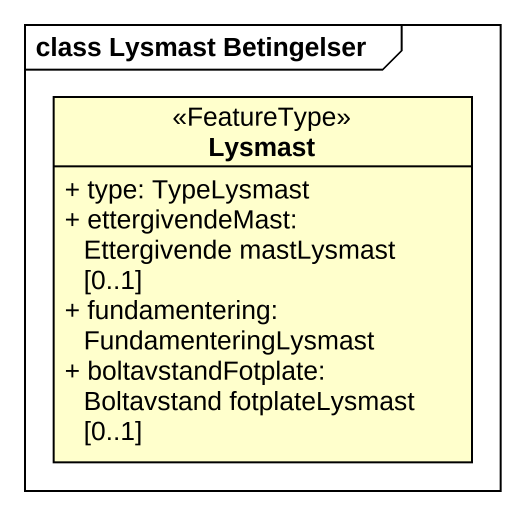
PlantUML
@startuml
mainframe class Lysmast Betingelser
hide circle
hide empty members
skinparam classAttributeIconSize 0
class Lysmast <<FeatureType>> {
  + type: TypeLysmast
  + ettergivendeMast: Ettergivende mastLysmast [0..1]
  + fundamentering: FundamenteringLysmast
  + boltavstandFotplate: Boltavstand fotplateLysmast [0..1]
}
@enduml
